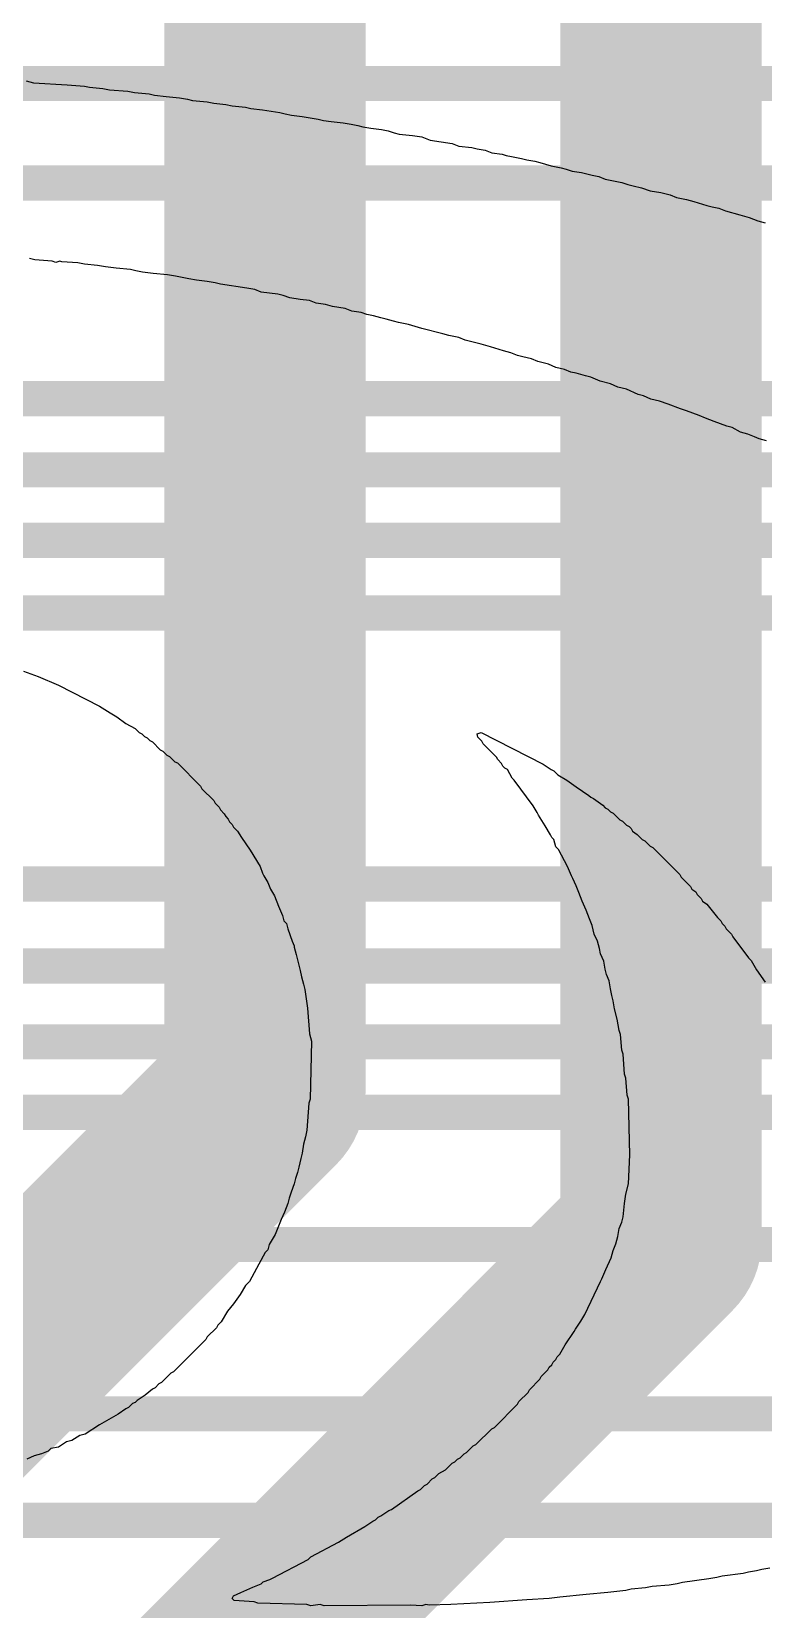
# Model space of a CAD drawing. Header units: inches. Extents: x 0 to 211, y 0 to 201.
# Drawn here: x 1.0954 to 1.2408, y 2.3783 to 2.6917 of the extents above; entities that cross this region are included whole.
import ezdxf

# ---------------------------------------------------------------- set-up
doc = ezdxf.new("R2010")
doc.units = ezdxf.units.IN
doc.header["$MEASUREMENT"] = 0
for name, color, linetype in [('Layer 2', 76, 'Continuous'), ('Top Layer', 1, 'Continuous'), ('Top Overlay', 2, 'Continuous')]:
    doc.layers.add(name, color=color, linetype=linetype)

msp = doc.modelspace()

# ---------------------------------------------------------------- linework, layer by layer
at = {"layer": 'Layer 2'}
for points in [[(1.14173, 2.48074, 0.04, 0.04, 0), (1.14173, 3.03473, 0.04, 0.04, 0)], [(1.22047, 2.45177, 0.04, 0.04, 0), (1.22047, 3.03473, 0.04, 0.04, 0)], [(0.77167, 2.11068, 0.04, 0.04, 0), (1.14173, 2.48074, 0.04, 0.04, 0)], [(0.84481, 2.07611, 0.04, 0.04, 0), (1.22047, 2.45177, 0.04, 0.04, 0)]]:
    msp.add_lwpolyline(points, format="xyseb", dxfattribs=at)
for points in [[(1.13173, 2.48074, 0.02, 0.02, 1), (1.15173, 2.48074, 0.02, 0.02, 1)], [(1.13173, 2.48074, 0.02, 0.02, 1), (1.15173, 2.48074, 0.02, 0.02, 1)], [(1.21047, 2.45177, 0.02, 0.02, 1), (1.23047, 2.45177, 0.02, 0.02, 1)], [(1.21047, 2.45177, 0.02, 0.02, 1), (1.23047, 2.45177, 0.02, 0.02, 1)]]:
    msp.add_lwpolyline(points, format="xyseb", close=True, dxfattribs=at)
at = {"layer": 'Top Layer'}
for points in [[(0.47649, 2.68135, 0.007, 0.007, 0), (1.70357, 2.68135, 0.007, 0.007, 0)], [(0.51059, 2.66162, 0.007, 0.007, 0), (1.70104, 2.66162, 0.007, 0.007, 0)], [(0.25031, 2.61875, 0.007, 0.007, 0), (1.67708, 2.61875, 0.007, 0.007, 0)], [(0.25031, 2.60463, 0.007, 0.007, 0), (1.66894, 2.60463, 0.007, 0.007, 0)], [(0.23664, 2.59063, 0.007, 0.007, 0), (1.63839, 2.59063, 0.007, 0.007, 0)], [(0.25031, 2.57619, 0.007, 0.007, 0), (1.63056, 2.57619, 0.007, 0.007, 0)], [(0.22162, 2.52238, 0.007, 0.007, 0), (1.66209, 2.52238, 0.007, 0.007, 0)], [(0.24403, 2.50611, 0.007, 0.007, 0), (1.60043, 2.50611, 0.007, 0.007, 0)], [(0.26622, 2.49103, 0.007, 0.007, 0), (1.52866, 2.49103, 0.007, 0.007, 0)], [(0.37076, 2.47703, 0.007, 0.007, 0), (1.5151, 2.47703, 0.007, 0.007, 0)], [(0.75844, 2.45078, 0.007, 0.007, 0), (1.51379, 2.45078, 0.007, 0.007, 0)], [(0.75844, 2.41715, 0.007, 0.007, 0), (1.51986, 2.41715, 0.007, 0.007, 0)], [(0.78553, 2.396, 0.007, 0.007, 0), (1.489, 2.396, 0.007, 0.007, 0)]]:
    msp.add_lwpolyline(points, format="xyseb", dxfattribs=at)
at = {"layer": 'Top Overlay'}
for p, q in [((1.09433, 2.68191), (1.09578, 2.68152)), ((1.09578, 2.68152), (1.10247, 2.68112)), ((1.10247, 2.68112), (1.10588, 2.68086)), ((1.10588, 2.68086), (1.10692, 2.6806)), ((1.10692, 2.6806), (1.10955, 2.68034)), ((1.10955, 2.68034), (1.11086, 2.68007)), ((1.11086, 2.68007), (1.11453, 2.67981)), ((1.11453, 2.67981), (1.11584, 2.67955)), ((1.11584, 2.67955), (1.11873, 2.67929)), ((1.11873, 2.67929), (1.11978, 2.67903)), ((1.11978, 2.67903), (1.12214, 2.67876)), ((1.12214, 2.67876), (1.12476, 2.6785)), ((1.12476, 2.6785), (1.12634, 2.67824)), ((1.12634, 2.67824), (1.12739, 2.67798)), ((1.12739, 2.67798), (1.13027, 2.67771)), ((1.13027, 2.67771), (1.13159, 2.67745)), ((1.13159, 2.67745), (1.13395, 2.67719)), ((1.13395, 2.67719), (1.13526, 2.67693)), ((1.13526, 2.67693), (1.13788, 2.67666)), ((1.13788, 2.67666), (1.13893, 2.6764)), ((1.13893, 2.6764), (1.14129, 2.67614)), ((1.14129, 2.67614), (1.1447, 2.67561)), ((1.1447, 2.67561), (1.14575, 2.67535)), ((1.14575, 2.67535), (1.14706, 2.67509)), ((1.14706, 2.67509), (1.14916, 2.67483)), ((1.14916, 2.67483), (1.15231, 2.6743)), ((1.15231, 2.6743), (1.15336, 2.67404)), ((1.15336, 2.67404), (1.15493, 2.67378)), ((1.15493, 2.67378), (1.1573, 2.67352)), ((1.1573, 2.67352), (1.15887, 2.67325)), ((1.15887, 2.67325), (1.16018, 2.67299)), ((1.16018, 2.67299), (1.16123, 2.67273)), ((1.16123, 2.67273), (1.1628, 2.67247)), ((1.1628, 2.67247), (1.1649, 2.6722)), ((1.1649, 2.6722), (1.16622, 2.67194)), ((1.16622, 2.67194), (1.1674, 2.67155)), ((1.1674, 2.67155), (1.16844, 2.67129)), ((1.16844, 2.67129), (1.17107, 2.67102)), ((1.17107, 2.67102), (1.1729, 2.67076)), ((1.1729, 2.67076), (1.17461, 2.67011)), ((1.17461, 2.67011), (1.17894, 2.66945)), ((1.17894, 2.66945), (1.18025, 2.66893)), ((1.18025, 2.66893), (1.18287, 2.66866)), ((1.18287, 2.66866), (1.18392, 2.6684)), ((1.18392, 2.6684), (1.1855, 2.66814)), ((1.1855, 2.66814), (1.18681, 2.66761)), ((1.18681, 2.66761), (1.18891, 2.66735)), ((1.18891, 2.66735), (1.18969, 2.66709)), ((1.18969, 2.66709), (1.19074, 2.66683)), ((1.19074, 2.66683), (1.19271, 2.66643)), ((1.19271, 2.66643), (1.19376, 2.66617)), ((1.19376, 2.66617), (1.19534, 2.66591)), ((1.19534, 2.66591), (1.19638, 2.66565)), ((1.19638, 2.66565), (1.19861, 2.66499)), ((1.19861, 2.66499), (1.20058, 2.6646)), ((1.20058, 2.6646), (1.20163, 2.66433)), ((1.20163, 2.66433), (1.20281, 2.66394)), ((1.20281, 2.66394), (1.20465, 2.66368)), ((1.20465, 2.66368), (1.20675, 2.66315)), ((1.20675, 2.66315), (1.20806, 2.66289)), ((1.20806, 2.66289), (1.20937, 2.66237)), ((1.20937, 2.66237), (1.21265, 2.66171)), ((1.21265, 2.66171), (1.21383, 2.66132)), ((1.21383, 2.66132), (1.21488, 2.66105)), ((1.21488, 2.66105), (1.21659, 2.66066)), ((1.21659, 2.66066), (1.21829, 2.66001)), ((1.21829, 2.66001), (1.22039, 2.65974)), ((1.22039, 2.65974), (1.22118, 2.65948)), ((1.22118, 2.65948), (1.22223, 2.65922)), ((1.22223, 2.65922), (1.22354, 2.65869)), ((1.22354, 2.65869), (1.22551, 2.6583)), ((1.22551, 2.6583), (1.22695, 2.65791)), ((1.22695, 2.65791), (1.22957, 2.65712)), ((1.22957, 2.65712), (1.23062, 2.65686)), ((1.23062, 2.65686), (1.23193, 2.65659)), ((1.23193, 2.65659), (1.23324, 2.65607)), ((1.23324, 2.65607), (1.23613, 2.65528)), ((1.23613, 2.65528), (1.23797, 2.65476)), ((1.23797, 2.65476), (1.23967, 2.6541)), ((1.23967, 2.6541), (1.24111, 2.65371)), ((1.09604, 2.64636), (1.09499, 2.64663)), ((1.09945, 2.6461), (1.09604, 2.64636)), ((1.10024, 2.64584), (1.09945, 2.6461)), ((1.10102, 2.6461), (1.10024, 2.64584)), ((1.10142, 2.64597), (1.10102, 2.6461)), ((1.10456, 2.64571), (1.10142, 2.64597)), ((1.10588, 2.64545), (1.10456, 2.64571)), ((1.1085, 2.64518), (1.10588, 2.64545)), ((1.11007, 2.64492), (1.1085, 2.64518)), ((1.11217, 2.64466), (1.11007, 2.64492)), ((1.11506, 2.6444), (1.11217, 2.64466)), ((1.11611, 2.64413), (1.11506, 2.6444)), ((1.11742, 2.64387), (1.11611, 2.64413)), ((1.11952, 2.64361), (1.11742, 2.64387)), ((1.1224, 2.64335), (1.11952, 2.64361)), ((1.12398, 2.64308), (1.1224, 2.64335)), ((1.1266, 2.64256), (1.12398, 2.64308)), ((1.12817, 2.6423), (1.1266, 2.64256)), ((1.13027, 2.64203), (1.12817, 2.6423)), ((1.13185, 2.64177), (1.13027, 2.64203)), ((1.1329, 2.64151), (1.13185, 2.64177)), ((1.13814, 2.64072), (1.1329, 2.64151)), ((1.13972, 2.64046), (1.13814, 2.64072)), ((1.14103, 2.63994), (1.13972, 2.64046)), ((1.14431, 2.63954), (1.14103, 2.63994)), ((1.14536, 2.63928), (1.14431, 2.63954)), ((1.14667, 2.63876), (1.14536, 2.63928)), ((1.14877, 2.63849), (1.14667, 2.63876)), ((1.15061, 2.63823), (1.14877, 2.63849)), ((1.15192, 2.63771), (1.15061, 2.63823)), ((1.15375, 2.63744), (1.15192, 2.63771)), ((1.1552, 2.63705), (1.15375, 2.63744)), ((1.15769, 2.63666), (1.1552, 2.63705)), ((1.159, 2.63613), (1.15769, 2.63666)), ((1.16084, 2.63587), (1.159, 2.63613)), ((1.16202, 2.63548), (1.16084, 2.63587)), ((1.16333, 2.63521), (1.16202, 2.63548)), ((1.16477, 2.63482), (1.16333, 2.63521)), ((1.16582, 2.63456), (1.16477, 2.63482)), ((1.16726, 2.63416), (1.16582, 2.63456)), ((1.16831, 2.6339), (1.16726, 2.63416)), ((1.17028, 2.63351), (1.16831, 2.6339)), ((1.1729, 2.63272), (1.17028, 2.63351)), ((1.1771, 2.63167), (1.1729, 2.63272)), ((1.17828, 2.63128), (1.1771, 2.63167)), ((1.18025, 2.63088), (1.17828, 2.63128)), ((1.18156, 2.63036), (1.18025, 2.63088)), ((1.18471, 2.62957), (1.18156, 2.63036)), ((1.18655, 2.62905), (1.18471, 2.62957)), ((1.18917, 2.62826), (1.18655, 2.62905)), ((1.19061, 2.62787), (1.18917, 2.62826)), ((1.19192, 2.62734), (1.19061, 2.62787)), ((1.19297, 2.62708), (1.19192, 2.62734)), ((1.19468, 2.62669), (1.19297, 2.62708)), ((1.19599, 2.62616), (1.19468, 2.62669)), ((1.19809, 2.62564), (1.19599, 2.62616)), ((1.19953, 2.62498), (1.19809, 2.62564)), ((1.20124, 2.62459), (1.19953, 2.62498)), ((1.20255, 2.62406), (1.20124, 2.62459)), ((1.2036, 2.6238), (1.20255, 2.62406)), ((1.20544, 2.62328), (1.2036, 2.6238)), ((1.20649, 2.62301), (1.20544, 2.62328)), ((1.20832, 2.62223), (1.20649, 2.62301)), ((1.21042, 2.6217), (1.20832, 2.62223)), ((1.21186, 2.62105), (1.21042, 2.6217)), ((1.21357, 2.62065), (1.21186, 2.62105)), ((1.21593, 2.6196), (1.21357, 2.62065)), ((1.21698, 2.61934), (1.21593, 2.6196)), ((1.21842, 2.61869), (1.21698, 2.61934)), ((1.22013, 2.61829), (1.21842, 2.61869)), ((1.22183, 2.61764), (1.22013, 2.61829)), ((1.22432, 2.61672), (1.22183, 2.61764)), ((1.22551, 2.61632), (1.22432, 2.61672)), ((1.228, 2.61541), (1.22551, 2.61632)), ((1.22931, 2.61488), (1.228, 2.61541)), ((1.23101, 2.61423), (1.22931, 2.61488)), ((1.23351, 2.61331), (1.23101, 2.61423)), ((1.23456, 2.61305), (1.23351, 2.61331)), ((1.23626, 2.61213), (1.23456, 2.61305)), ((1.2377, 2.61173), (1.23626, 2.61213)), ((1.23902, 2.61121), (1.2377, 2.61173)), ((1.23993, 2.61082), (1.23902, 2.61121)), ((1.24138, 2.61042), (1.23993, 2.61082)), ((1.09381, 2.56464), (1.09669, 2.56359)), ((1.09669, 2.56359), (1.10076, 2.56189)), ((1.10076, 2.56189), (1.10889, 2.55769)), ((1.10889, 2.55769), (1.11099, 2.55638)), ((1.11099, 2.55638), (1.1123, 2.55559)), ((1.1123, 2.55559), (1.11414, 2.55428)), ((1.11414, 2.55428), (1.11598, 2.55323)), ((1.11598, 2.55323), (1.11676, 2.55244)), ((1.11676, 2.55244), (1.11729, 2.55218)), ((1.11729, 2.55218), (1.11781, 2.55166)), ((1.11781, 2.55166), (1.11834, 2.55139)), ((1.11834, 2.55139), (1.11886, 2.55087)), ((1.11886, 2.55087), (1.11939, 2.55061)), ((1.18392, 2.55218), (1.18471, 2.55244)), ((1.18405, 2.55153), (1.18392, 2.55218)), ((1.18484, 2.55074), (1.18405, 2.55153)), ((1.18471, 2.55244), (1.19704, 2.54615)), ((1.11939, 2.55061), (1.12096, 2.54903)), ((1.12096, 2.54903), (1.12149, 2.54877)), ((1.12149, 2.54877), (1.12227, 2.54798)), ((1.12227, 2.54798), (1.1228, 2.54772)), ((1.1228, 2.54772), (1.12385, 2.54667)), ((1.1851, 2.55021), (1.18484, 2.55074)), ((1.18773, 2.54759), (1.1851, 2.55021)), ((1.12385, 2.54667), (1.12437, 2.54641)), ((1.12437, 2.54641), (1.12896, 2.54182)), ((1.18799, 2.54707), (1.18773, 2.54759)), ((1.18878, 2.54628), (1.18799, 2.54707)), ((1.18904, 2.54575), (1.18878, 2.54628)), ((1.18943, 2.54536), (1.18904, 2.54575)), ((1.18996, 2.5451), (1.18943, 2.54536)), ((1.19088, 2.54339), (1.18996, 2.5451)), ((1.19704, 2.54615), (1.19861, 2.5451)), ((1.19861, 2.5451), (1.19914, 2.54484)), ((1.19914, 2.54484), (1.19993, 2.54405)), ((1.12896, 2.54182), (1.12922, 2.54129)), ((1.19127, 2.543), (1.19088, 2.54339)), ((1.19507, 2.53788), (1.19127, 2.543)), ((1.19993, 2.54405), (1.20176, 2.543)), ((1.20176, 2.543), (1.2036, 2.54169)), ((1.2036, 2.54169), (1.20609, 2.53998)), ((1.12922, 2.54129), (1.13159, 2.53893)), ((1.13159, 2.53893), (1.13185, 2.53841)), ((1.13185, 2.53841), (1.13263, 2.53762)), ((1.20609, 2.53998), (1.20649, 2.53959)), ((1.20649, 2.53959), (1.20701, 2.53933)), ((1.20701, 2.53933), (1.20885, 2.53801)), ((1.13263, 2.53762), (1.1329, 2.5371)), ((1.1329, 2.5371), (1.13368, 2.53631)), ((1.13368, 2.53631), (1.13395, 2.53578)), ((1.13395, 2.53578), (1.13447, 2.53526)), ((1.13447, 2.53526), (1.13473, 2.53474)), ((1.19586, 2.53657), (1.19507, 2.53788)), ((1.19612, 2.53605), (1.19586, 2.53657)), ((1.19743, 2.53395), (1.19612, 2.53605)), ((1.20885, 2.53801), (1.20937, 2.53749)), ((1.20937, 2.53749), (1.2099, 2.53723)), ((1.2099, 2.53723), (1.21042, 2.5367)), ((1.21042, 2.5367), (1.21094, 2.53644)), ((1.21094, 2.53644), (1.21226, 2.53513)), ((1.13473, 2.53474), (1.13526, 2.53421)), ((1.13526, 2.53421), (1.13552, 2.53369)), ((1.13552, 2.53369), (1.13631, 2.5329)), ((1.13631, 2.5329), (1.13709, 2.53159)), ((1.19848, 2.53211), (1.19743, 2.53395)), ((1.19875, 2.53159), (1.19848, 2.53211)), ((1.21226, 2.53513), (1.21278, 2.53487)), ((1.21278, 2.53487), (1.21357, 2.53408)), ((1.21357, 2.53408), (1.21409, 2.53382)), ((1.21409, 2.53382), (1.21449, 2.53342)), ((1.21449, 2.53342), (1.21475, 2.5329)), ((1.21475, 2.5329), (1.21567, 2.53224)), ((1.21567, 2.53224), (1.21672, 2.53119)), ((1.13709, 2.53159), (1.1388, 2.52909)), ((1.1388, 2.52909), (1.14077, 2.52582)), ((1.19914, 2.53119), (1.19875, 2.53159)), ((1.19953, 2.52975), (1.19914, 2.53119)), ((1.20006, 2.52923), (1.19953, 2.52975)), ((1.20189, 2.52582), (1.20006, 2.52923)), ((1.21672, 2.53119), (1.21724, 2.53093)), ((1.21724, 2.53093), (1.21829, 2.52988)), ((1.21829, 2.52988), (1.21882, 2.52962)), ((1.21882, 2.52962), (1.22419, 2.52424)), ((1.14077, 2.52582), (1.14129, 2.5245)), ((1.20268, 2.52398), (1.20189, 2.52582)), ((1.14129, 2.5245), (1.14155, 2.52398)), ((1.14155, 2.52398), (1.14234, 2.52267)), ((1.14234, 2.52267), (1.14287, 2.52136)), ((1.20294, 2.52345), (1.20268, 2.52398)), ((1.2036, 2.52201), (1.20294, 2.52345)), ((1.22419, 2.52424), (1.22446, 2.52372)), ((1.22446, 2.52372), (1.22629, 2.52188)), ((1.14287, 2.52136), (1.14365, 2.52004)), ((1.14365, 2.52004), (1.14444, 2.51795)), ((1.20412, 2.5207), (1.2036, 2.52201)), ((1.20478, 2.51899), (1.20412, 2.5207)), ((1.22629, 2.52188), (1.22655, 2.52136)), ((1.22655, 2.52136), (1.22734, 2.52083)), ((1.22734, 2.52083), (1.2276, 2.52031)), ((1.2276, 2.52031), (1.22839, 2.51952)), ((1.22839, 2.51952), (1.22865, 2.51899)), ((1.14444, 2.51795), (1.14523, 2.51611)), ((1.20557, 2.51716), (1.20478, 2.51899)), ((1.20622, 2.51545), (1.20557, 2.51716)), ((1.22865, 2.51899), (1.22957, 2.51834)), ((1.22957, 2.51834), (1.23167, 2.51572)), ((1.14523, 2.51611), (1.14549, 2.51506)), ((1.14549, 2.51506), (1.14601, 2.51453)), ((1.14601, 2.51453), (1.14628, 2.51349)), ((1.14628, 2.51349), (1.14719, 2.51099)), ((1.20675, 2.51414), (1.20622, 2.51545)), ((1.20714, 2.51244), (1.20675, 2.51414)), ((1.23167, 2.51572), (1.23233, 2.51506)), ((1.23233, 2.51506), (1.23259, 2.51453)), ((1.23259, 2.51453), (1.23311, 2.51401)), ((1.23311, 2.51401), (1.23338, 2.51349)), ((1.23338, 2.51349), (1.23442, 2.51244)), ((1.14719, 2.51099), (1.14759, 2.51007)), ((1.2078, 2.51099), (1.20714, 2.51244)), ((1.20819, 2.50955), (1.2078, 2.51099)), ((1.23442, 2.51244), (1.23469, 2.51191)), ((1.23469, 2.51191), (1.23784, 2.50771)), ((1.14759, 2.51007), (1.14759, 2.50981)), ((1.14759, 2.50981), (1.14798, 2.50837)), ((1.14798, 2.50837), (1.14877, 2.50522)), ((1.20845, 2.5085), (1.20819, 2.50955)), ((1.20911, 2.50706), (1.20845, 2.5085)), ((1.20937, 2.50548), (1.20911, 2.50706)), ((1.23784, 2.50771), (1.23836, 2.50719)), ((1.23836, 2.50719), (1.23941, 2.50535)), ((1.14877, 2.50522), (1.14903, 2.50391)), ((1.14903, 2.50391), (1.14942, 2.50247)), ((1.20963, 2.50443), (1.20937, 2.50548)), ((1.21016, 2.50312), (1.20963, 2.50443)), ((1.23941, 2.50535), (1.24111, 2.50286)), ((1.14942, 2.50247), (1.14969, 2.50142)), ((1.14969, 2.50142), (1.15021, 2.49774)), ((1.21042, 2.50155), (1.21016, 2.50312)), ((1.21068, 2.50024), (1.21042, 2.50155)), ((1.15021, 2.49774), (1.15061, 2.49263)), ((1.21094, 2.49919), (1.21068, 2.50024)), ((1.21121, 2.49761), (1.21094, 2.49919)), ((1.21173, 2.49551), (1.21121, 2.49761)), ((1.21213, 2.49328), (1.21173, 2.49551)), ((1.15061, 2.49263), (1.151, 2.49119)), ((1.21239, 2.4925), (1.21213, 2.49328)), ((1.21265, 2.48935), (1.21239, 2.4925)), ((1.151, 2.49119), (1.15074, 2.47964)), ((1.21291, 2.48856), (1.21265, 2.48935)), ((1.21317, 2.48463), (1.21291, 2.48856)), ((1.21344, 2.48384), (1.21317, 2.48463)), ((1.2137, 2.48043), (1.21344, 2.48384)), ((1.15047, 2.47886), (1.15008, 2.47348)), ((1.15074, 2.47964), (1.15047, 2.47886)), ((1.21396, 2.47964), (1.2137, 2.48043)), ((1.21422, 2.46862), (1.21396, 2.47964)), ((1.15008, 2.47348), (1.14982, 2.47217)), ((1.14942, 2.47072), (1.14916, 2.46889)), ((1.14982, 2.47217), (1.14942, 2.47072)), ((1.1489, 2.46784), (1.14851, 2.46613)), ((1.14916, 2.46889), (1.1489, 2.46784)), ((1.21396, 2.46285), (1.21422, 2.46862)), ((1.14785, 2.4639), (1.14759, 2.46285)), ((1.14824, 2.46508), (1.14785, 2.4639)), ((1.14851, 2.46613), (1.14824, 2.46508)), ((1.14693, 2.46115), (1.14654, 2.45997)), ((1.14759, 2.46285), (1.14693, 2.46115)), ((1.21317, 2.45892), (1.21344, 2.46075)), ((1.21344, 2.46075), (1.21396, 2.46285)), ((1.14562, 2.45721), (1.14497, 2.45577)), ((1.14628, 2.45892), (1.14562, 2.45721)), ((1.14654, 2.45997), (1.14628, 2.45892)), ((1.21291, 2.45629), (1.21317, 2.45892)), ((1.14431, 2.45406), (1.14378, 2.45275)), ((1.14497, 2.45577), (1.14431, 2.45406)), ((1.21186, 2.45236), (1.21213, 2.45393)), ((1.21213, 2.45393), (1.21265, 2.45524)), ((1.21265, 2.45524), (1.21291, 2.45629)), ((1.1426, 2.45078), (1.14234, 2.44974)), ((1.14378, 2.45275), (1.1426, 2.45078)), ((1.21094, 2.4496), (1.21147, 2.45092)), ((1.21147, 2.45092), (1.21186, 2.45236)), ((1.14182, 2.44921), (1.14051, 2.44685)), ((1.14234, 2.44974), (1.14182, 2.44921)), ((1.2095, 2.4458), (1.21055, 2.44816)), ((1.21055, 2.44816), (1.21094, 2.4496)), ((1.14051, 2.44685), (1.13867, 2.44344)), ((1.20871, 2.44396), (1.2095, 2.4458)), ((1.13788, 2.44265), (1.13683, 2.44082)), ((1.13867, 2.44344), (1.13788, 2.44265)), ((1.2053, 2.43688), (1.20845, 2.44344)), ((1.20845, 2.44344), (1.20871, 2.44396)), ((1.13552, 2.43898), (1.13434, 2.43754)), ((1.13683, 2.44082), (1.13552, 2.43898)), ((1.13303, 2.43544), (1.13237, 2.43478)), ((1.13434, 2.43754), (1.13303, 2.43544)), ((1.20347, 2.43399), (1.20452, 2.43557)), ((1.20452, 2.43557), (1.2053, 2.43688)), ((1.13001, 2.4319), (1.12358, 2.42547)), ((1.13027, 2.43242), (1.13001, 2.4319)), ((1.13211, 2.43426), (1.13027, 2.43242)), ((1.13237, 2.43478), (1.13211, 2.43426)), ((1.20137, 2.43085), (1.20321, 2.43347)), ((1.20321, 2.43347), (1.20347, 2.43399)), ((1.1998, 2.42849), (1.20032, 2.42901)), ((1.20032, 2.42901), (1.20137, 2.43085)), ((1.19665, 2.42455), (1.19796, 2.42586)), ((1.19796, 2.42586), (1.19822, 2.42639)), ((1.19822, 2.42639), (1.19875, 2.42691)), ((1.19875, 2.42691), (1.19901, 2.42744)), ((1.19901, 2.42744), (1.19953, 2.42796)), ((1.19953, 2.42796), (1.1998, 2.42849)), ((1.1207, 2.42311), (1.11991, 2.42232)), ((1.12122, 2.42337), (1.1207, 2.42311)), ((1.12306, 2.42521), (1.12122, 2.42337)), ((1.12358, 2.42547), (1.12306, 2.42521)), ((1.19429, 2.42193), (1.19638, 2.42403)), ((1.19638, 2.42403), (1.19665, 2.42455)), ((1.11598, 2.41943), (1.11545, 2.41917)), ((1.11637, 2.41983), (1.11598, 2.41943)), ((1.11794, 2.42088), (1.11637, 2.41983)), ((1.11939, 2.42206), (1.11794, 2.42088)), ((1.11991, 2.42232), (1.11939, 2.42206)), ((1.19192, 2.41904), (1.19219, 2.41957)), ((1.19219, 2.41957), (1.19402, 2.4214)), ((1.19402, 2.4214), (1.19429, 2.42193)), ((1.11257, 2.41707), (1.10889, 2.41497)), ((1.11414, 2.41812), (1.11257, 2.41707)), ((1.11466, 2.41838), (1.11414, 2.41812)), ((1.11545, 2.41917), (1.11466, 2.41838)), ((1.18733, 2.41445), (1.19192, 2.41904)), ((1.10601, 2.41314), (1.10496, 2.41288)), ((1.10889, 2.41497), (1.10601, 2.41314)), ((1.18366, 2.41104), (1.18681, 2.41419)), ((1.18681, 2.41419), (1.18733, 2.41445)), ((1.09919, 2.41025), (1.09866, 2.40973)), ((1.10076, 2.41051), (1.09919, 2.41025)), ((1.10233, 2.41156), (1.10076, 2.41051)), ((1.10338, 2.41183), (1.10233, 2.41156)), ((1.10496, 2.41288), (1.10338, 2.41183)), ((1.18182, 2.40947), (1.18314, 2.41078)), ((1.18314, 2.41078), (1.18366, 2.41104)), ((1.09591, 2.40881), (1.09446, 2.40815)), ((1.09735, 2.4092), (1.09591, 2.40881)), ((1.09866, 2.40973), (1.09735, 2.4092)), ((1.17763, 2.40605), (1.17894, 2.40737)), ((1.17894, 2.40737), (1.17946, 2.40763)), ((1.17946, 2.40763), (1.17999, 2.40815)), ((1.17999, 2.40815), (1.18051, 2.40842)), ((1.18051, 2.40842), (1.1813, 2.4092)), ((1.1813, 2.4092), (1.18182, 2.40947)), ((1.17395, 2.40317), (1.175, 2.40422)), ((1.175, 2.40422), (1.17553, 2.40448)), ((1.17553, 2.40448), (1.17632, 2.40527)), ((1.17632, 2.40527), (1.17763, 2.40605)), ((1.16687, 2.39818), (1.17212, 2.40186)), ((1.17212, 2.40186), (1.17264, 2.40212)), ((1.17264, 2.40212), (1.17343, 2.40291)), ((1.17343, 2.40291), (1.17395, 2.40317)), ((1.16477, 2.39687), (1.16635, 2.39792)), ((1.16635, 2.39792), (1.16687, 2.39818)), ((1.15795, 2.39268), (1.16162, 2.39477)), ((1.16162, 2.39477), (1.1632, 2.39582)), ((1.1632, 2.39582), (1.16372, 2.39609)), ((1.16372, 2.39609), (1.16425, 2.39661)), ((1.16425, 2.39661), (1.16477, 2.39687)), ((1.15087, 2.38874), (1.15638, 2.39163)), ((1.15638, 2.39163), (1.15795, 2.39268)), ((1.14326, 2.38454), (1.15034, 2.38822)), ((1.15034, 2.38822), (1.15087, 2.38874)), ((1.23259, 2.38494), (1.23154, 2.38467)), ((1.23679, 2.38546), (1.23259, 2.38494)), ((1.23784, 2.38572), (1.23679, 2.38546)), ((1.23941, 2.38599), (1.23784, 2.38572)), ((1.24046, 2.38625), (1.23941, 2.38599)), ((1.24203, 2.38651), (1.24046, 2.38625)), ((1.13552, 2.381), (1.13696, 2.38166)), ((1.13696, 2.38166), (1.13932, 2.38271)), ((1.13932, 2.38271), (1.14103, 2.38336)), ((1.14103, 2.38336), (1.14142, 2.38376)), ((1.14142, 2.38376), (1.14274, 2.38428)), ((1.14274, 2.38428), (1.14326, 2.38454)), ((1.2099, 2.38166), (1.20557, 2.38126)), ((1.21344, 2.38205), (1.2099, 2.38166)), ((1.21449, 2.38231), (1.21344, 2.38205)), ((1.21737, 2.38257), (1.21449, 2.38231)), ((1.21868, 2.38284), (1.21737, 2.38257)), ((1.22209, 2.3831), (1.21868, 2.38284)), ((1.22367, 2.38336), (1.22209, 2.3831)), ((1.22472, 2.38362), (1.22367, 2.38336)), ((1.22996, 2.38441), (1.22472, 2.38362)), ((1.23154, 2.38467), (1.22996, 2.38441)), ((1.13526, 2.38048), (1.13552, 2.381)), ((1.13565, 2.38008), (1.13526, 2.38048)), ((1.13959, 2.37982), (1.13565, 2.38008)), ((1.14037, 2.37956), (1.13959, 2.37982)), ((1.15008, 2.3793), (1.14037, 2.37956)), ((1.15087, 2.37903), (1.15008, 2.3793)), ((1.1527, 2.3793), (1.15087, 2.37903)), ((1.15349, 2.37903), (1.1527, 2.3793)), ((1.17067, 2.37916), (1.15349, 2.37903)), ((1.1729, 2.37903), (1.17067, 2.37916)), ((1.17369, 2.3793), (1.1729, 2.37903)), ((1.17435, 2.37916), (1.17369, 2.3793)), ((1.17868, 2.3793), (1.17435, 2.37916)), ((1.18642, 2.37969), (1.17868, 2.3793)), ((1.19376, 2.38021), (1.18642, 2.37969)), ((1.19822, 2.38048), (1.19376, 2.38021)), ((1.20032, 2.38074), (1.19822, 2.38048)), ((1.20557, 2.38126), (1.20032, 2.38074))]:
    msp.add_line(p, q, dxfattribs=at)

doc.saveas('drawing.dxf')
